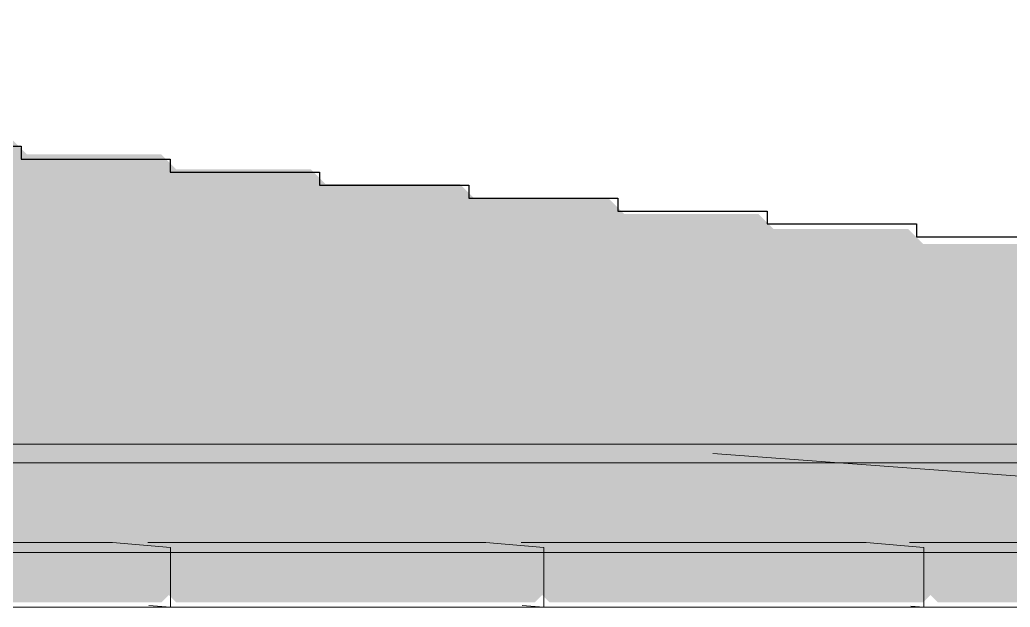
# Model space of a CAD drawing. Header units: millimetres. Extents: x 0 to 84100, y 0 to 59400.
# Drawn here: x 43434 to 44097, y 18667 to 19060 of the extents above; entities that cross this region are included whole.
import ezdxf

# ---------------------------------------------------------------- set-up
doc = ezdxf.new("R2010")
doc.units = ezdxf.units.MM
for name, color, linetype, lineweight in [('09_立面の外形', 7, 'Continuous', 30), ('10_見えがかり', 7, 'Continuous', 13), ('12_見えがかり（ガラス）', 5, 'Continuous', 9)]:
    doc.layers.add(name, color=color, linetype=linetype, lineweight=lineweight)

msp = doc.modelspace()

# ---------------------------------------------------------------- hatches: boundary and pattern name
at = {"layer": '10_見えがかり', "true_color": 0xe9dcc4}
for points in [[(42439.04, 19049.71), (42529.04, 19049.71), (42539.04, 19039.71), (42729.04, 19039.71), (42739.04, 19029.71), (42829.04, 19029.71), (42839.04, 19019.71), (42929.04, 19019.71), (42939.04, 19009.71), (43029.04, 19009.71), (43039.04, 18999.71), (43129.04, 18999.71), (43139.04, 18989.71), (43229.04, 18989.71), (43239.04, 18979.71), (43429.04, 18979.71), (43439.04, 18969.71), (43529.04, 18969.71), (43539.04, 18959.71), (43629.04, 18959.71), (43639.04, 18949.71), (43729.04, 18949.71), (43739.04, 18939.71), (43829.04, 18939.71), (43839.04, 18929.71), (43929.04, 18929.71), (43939.04, 18919.71), (44029.04, 18919.71), (44039.04, 18909.71), (44229.04, 18909.71), (44239.04, 18899.71), (44329.04, 18899.71), (44339.04, 18889.71), (44429.04, 18889.71), (44439.04, 18879.71), (44529.04, 18879.71), (44539.04, 18869.71), (44629.04, 18869.71), (44639.04, 18859.71), (44729.04, 18859.71), (44739.04, 18849.71), (44829.04, 18849.71), (44834.04, 18844.71), (44834.04, 18834.71), (44829.04, 18829.71), (44819.04, 18829.71), (44809.04, 18819.71), (44799.04, 18819.71), (44789.04, 18809.71), (44779.04, 18809.71), (44774.04, 18804.71), (44779.04, 18799.71), (44839.04, 18799.71), (44844.04, 18794.71), (44844.04, 18784.71), (44839.04, 18779.71), (44729.04, 18779.71), (36769.04, 18779.71), (36759.04, 18789.71), (36659.04, 18789.71), (36649.04, 18799.71), (36559.04, 18799.71), (36549.04, 18809.71), (36449.04, 18809.71), (36439.04, 18819.71), (36349.04, 18819.71), (36339.04, 18829.71), (36249.04, 18829.71), (36239.04, 18839.71), (36139.04, 18839.71), (36129.04, 18849.71), (35929.04, 18849.71), (35919.04, 18859.71), (35829.04, 18859.71), (35819.04, 18869.71), (35729.04, 18869.71), (35719.04, 18879.71), (35619.04, 18879.71), (35609.04, 18889.71), (35519.04, 18889.71), (35509.04, 18899.71), (35409.04, 18899.71), (35399.04, 18909.71), (35209.04, 18909.71), (35199.04, 18919.71), (35099.04, 18919.71), (35089.04, 18929.71), (34999.04, 18929.71), (34989.04, 18939.71), (34989.04, 18939.71), (34889.04, 18939.71), (34879.04, 18949.71), (34879.04, 18949.71), (34789.04, 18949.71), (34779.04, 18959.71), (34779.04, 18959.71), (34689.04, 18959.71), (34679.04, 18969.71), (34679.04, 18969.71), (34579.04, 18969.71), (34569.04, 18979.71), (34569.04, 18979.71), (34369.04, 18979.71), (34359.04, 18989.71), (34269.04, 18989.71), (34264.04, 18994.71), (34264.04, 19004.71), (34279.04, 19019.71), (34289.04, 19019.71), (34299.04, 19029.71), (34309.04, 19029.71), (34319.04, 19039.71), (34329.04, 19039.71), (34339.04, 19049.71), (34349.04, 19049.71), (34359.04, 19059.71), (35439.04, 19059.71), (35449.04, 19049.71), (35539.04, 19049.71), (35549.04, 19039.71), (40889.04, 19039.71), (40899.04, 19049.71), (40909.04, 19049.71), (40919.04, 19059.71), (42429.04, 19059.71)], [(43534.04, 18674.71), (43529.04, 18669.71), (43299.04, 18669.71), (43294.04, 18674.71), (43294.04, 18699.71), (43534.04, 18699.71)], [(43784.04, 18674.71), (43779.04, 18669.71), (43539.04, 18669.71), (43534.04, 18674.71), (43534.04, 18699.71), (43784.04, 18699.71)], [(44044.04, 18674.71), (44039.04, 18669.71), (43789.04, 18669.71), (43784.04, 18674.71), (43784.04, 18699.71), (44044.04, 18699.71)], [(44294.04, 18674.71), (44289.04, 18669.71), (44049.04, 18669.71), (44044.04, 18674.71), (44044.04, 18699.71), (44294.04, 18699.71)]]:
    msp.add_hatch(color=8, dxfattribs=at).paths.add_polyline_path(points)
at = {"layer": '12_見えがかり（ガラス）', "true_color": 0xdce9f2}
msp.add_hatch(color=8, dxfattribs=at).paths.add_polyline_path([(34569.04, 18979.71), (34579.04, 18969.71), (34679.04, 18969.71), (34689.04, 18959.71), (34779.04, 18959.71), (34789.04, 18949.71), (34879.04, 18949.71), (34889.04, 18939.71), (34989.04, 18939.71), (34999.04, 18929.71), (35089.04, 18929.71), (35099.04, 18919.71), (35199.04, 18919.71), (35209.04, 18909.71), (35399.04, 18909.71), (35409.04, 18899.71), (35509.04, 18899.71), (35519.04, 18889.71), (35609.04, 18889.71), (35619.04, 18879.71), (35719.04, 18879.71), (35729.04, 18869.71), (35819.04, 18869.71), (35829.04, 18859.71), (35919.04, 18859.71), (35929.04, 18849.71), (36129.04, 18849.71), (36139.04, 18839.71), (36239.04, 18839.71), (36249.04, 18829.71), (36339.04, 18829.71), (36349.04, 18819.71), (36439.04, 18819.71), (36449.04, 18809.71), (36549.04, 18809.71), (36559.04, 18799.71), (36649.04, 18799.71), (36659.04, 18789.71), (36759.04, 18789.71), (36769.04, 18779.71), (44729.04, 18779.71), (44739.04, 18769.71), (44849.04, 18769.71), (44864.04, 18754.71), (44864.04, 18704.71), (44859.04, 18699.71), (36879.04, 18699.71), (36869.04, 18709.71), (36759.04, 18709.71), (36749.04, 18719.71), (36639.04, 18719.71), (36629.04, 18729.71), (36519.04, 18729.71), (36509.04, 18739.71), (36399.04, 18739.71), (36389.04, 18749.71), (36279.04, 18749.71), (36269.04, 18759.71), (36159.04, 18759.71), (36149.04, 18769.71), (36039.04, 18769.71), (36029.04, 18779.71), (35919.04, 18779.71), (35909.04, 18789.71), (35799.04, 18789.71), (35789.04, 18799.71), (35679.04, 18799.71), (35669.04, 18809.71), (35559.04, 18809.71), (35549.04, 18819.71), (35439.04, 18819.71), (35429.04, 18829.71), (35319.04, 18829.71), (35309.04, 18839.71), (35199.04, 18839.71), (35189.04, 18849.71), (35079.04, 18849.71), (35069.04, 18859.71), (34959.04, 18859.71), (34949.04, 18869.71), (34839.04, 18869.71), (34829.04, 18879.71), (34719.04, 18879.71), (34709.04, 18889.71), (34599.04, 18889.71), (34589.04, 18899.71), (34479.04, 18899.71), (34469.04, 18909.71), (34359.04, 18909.71), (34349.04, 18919.71), (34249.04, 18919.71), (34244.04, 18924.71), (34244.04, 18974.71), (34249.04, 18979.71)])

# ---------------------------------------------------------------- linework, layer by layer
at = {"layer": '09_立面の外形'}
msp.add_lwpolyline([(43335.26, 18975.05), (43435.17, 18975.05), (43435.17, 18966.38), (43535.09, 18966.38), (43535.09, 18957.71), (43635, 18957.71), (43635, 18949.05), (43734.92, 18949.05), (43734.92, 18940.38), (43834.84, 18940.38), (43834.84, 18931.71), (43934.75, 18931.71), (43934.75, 18923.05), (44034.67, 18923.05), (44034.67, 18914.38), (44134.58, 18914.38)], dxfattribs=at)
at = {"layer": '10_見えがかり'}
for points in [[(43335.26, 18975.05), (43435.17, 18975.05), (43435.17, 18966.38), (43535.09, 18966.38), (43535.09, 18957.71), (43635, 18957.71), (43635, 18949.05), (43734.92, 18949.05), (43734.92, 18940.38), (43834.84, 18940.38), (43834.84, 18931.71), (43934.75, 18931.71), (43934.75, 18923.05), (44034.67, 18923.05), (44034.67, 18914.38), (44134.58, 18914.38)], [(44834.06, 18775.71), (42969.45, 18775.71), (41346.87, 18775.71)], [(43898.4, 18769.49), (44466.25, 18727.38)], [(43279.97, 18709.87), (43496.45, 18709.87)], [(43496.45, 18709.87), (43535.16, 18706.54), (43535.16, 18666.54), (43289.68, 18666.54), (43281.02, 18667.29)], [(43519.97, 18709.87), (43746.46, 18709.87)], [(43746.46, 18709.87), (43785.12, 18706.54), (43785.12, 18666.54), (43535.13, 18666.54), (43520.74, 18667.78)], [(43769.97, 18709.87), (44000.99, 18709.87)], [(44000.99, 18709.87), (44039.6, 18706.54), (44039.6, 18666.54), (43785.1, 18666.54), (43770.74, 18667.78)], [(44029.97, 18709.87), (44260.02, 18709.87)], [(44260.02, 18709.87), (44298.58, 18706.54), (44298.58, 18666.54), (44039.57, 18666.54), (44031.02, 18667.28)]]:
    msp.add_lwpolyline(points, dxfattribs=at)
at = {"layer": '12_見えがかり（ガラス）'}
for points in [[(43352.77, 18763.21), (43594.48, 18763.21)], [(43594.48, 18763.21), (43840.57, 18763.21)], [(43840.57, 18763.21), (44091.01, 18763.21)], [(44091.01, 18763.21), (44345.81, 18763.21)], [(43352.77, 18703.21), (43594.48, 18703.21)], [(43594.48, 18703.21), (43840.57, 18703.21)], [(43840.57, 18703.21), (44091.01, 18703.21)], [(44091.01, 18703.21), (44345.81, 18703.21)]]:
    msp.add_lwpolyline(points, dxfattribs=at)

doc.saveas('drawing.dxf')
